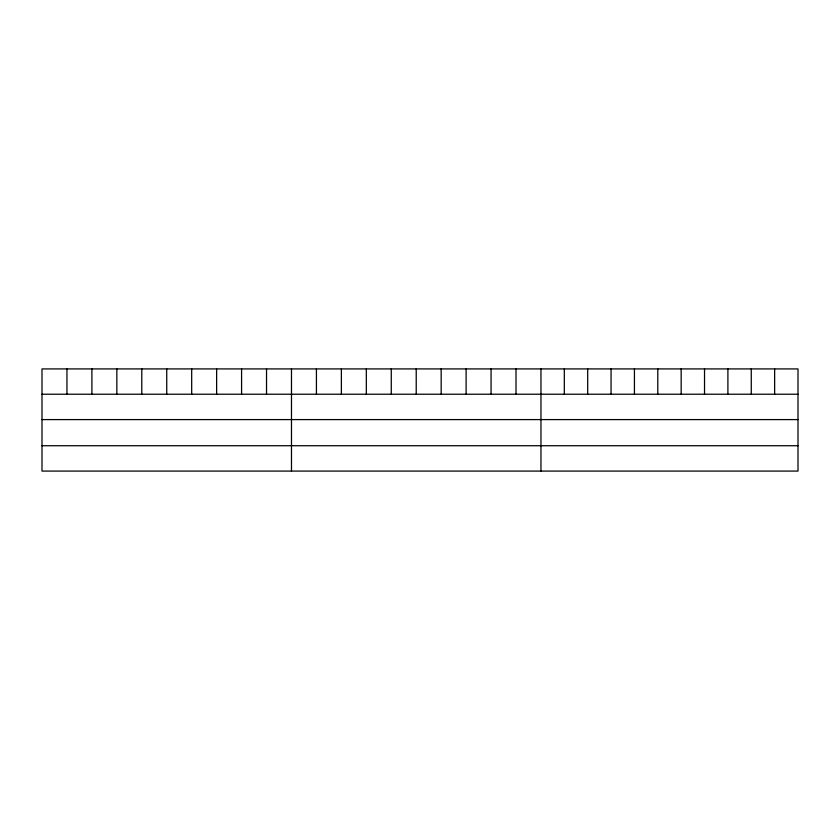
<?xml version="1.0" encoding="UTF-8"?>
<svg xmlns="http://www.w3.org/2000/svg" width="840" height="840" viewBox="0 0 840 840"><rect width="100%" height="100%" fill="white"/><g stroke="black" fill="none" stroke-linecap="round" stroke-linejoin="round"><path stroke-width="1.26" d="M798 394.223L798 471.082L42 471.082L42 368.918L798 368.918L798 394.223L42 394.223M42 419.591L798 419.591M42 445.725L798 445.725M774.638 368.918L774.638 394.223M751.264 368.918L751.264 394.223M727.902 368.918L727.902 394.223M704.529 368.918L704.529 394.223M681.167 368.918L681.167 394.223M657.794 368.918L657.794 394.223M634.431 368.918L634.431 394.223M611.058 368.918L611.058 394.223M587.696 368.918L587.696 394.223M564.323 368.918L564.323 394.223M540.96 368.918L540.96 471.082M516.012 368.918L516.012 394.223M491.064 368.918L491.064 394.223M466.116 368.918L466.116 394.223M441.168 368.918L441.168 394.223M416.22 368.918L416.22 394.223M391.272 368.918L391.272 394.223M366.324 368.918L366.324 394.223M341.376 368.918L341.376 394.223M316.428 368.918L316.428 394.223M291.48 368.918L291.48 471.082M266.532 368.918L266.532 394.223M241.584 368.918L241.584 394.223M216.636 368.918L216.636 394.223M191.688 368.918L191.688 394.223M166.74 368.918L166.74 394.223M141.792 368.918L141.792 394.223M116.844 368.918L116.844 394.223M91.896 368.918L91.896 394.223M66.948 368.918L66.948 394.223"/></g></svg>
